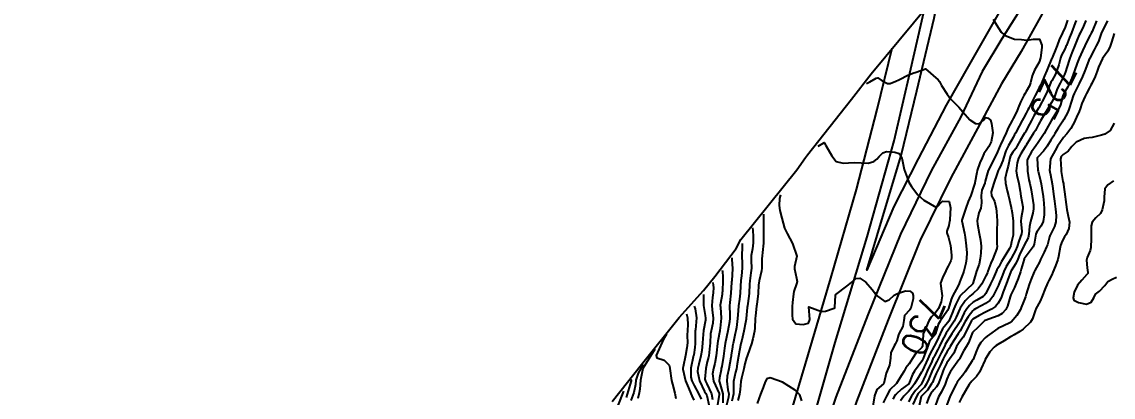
# Model space of a CAD drawing. Header units: metres. Extents: x 318500 to 325275, y 7408834 to 7428799.
# Drawn here: x 320771.4 to 320944.4, y 7415303.4 to 7415363 of the extents above; entities that cross this region are included whole.
import ezdxf
from ezdxf.enums import TextEntityAlignment as Align

# ---------------------------------------------------------------- set-up
doc = ezdxf.new("R2010")
doc.units = ezdxf.units.M
doc.header["$MEASUREMENT"] = 0
for name, color, linetype in [('Area', 45, 'Continuous'), ('Canteiro', 45, 'Continuous'), ('Cotas', 45, 'Continuous'), ('Curvas de Nivel 1m', 11, 'Continuous'), ('Curvas de Nivel 5m', 15, 'Continuous'), ('Vias Primárias', 230, 'Continuous')]:
    doc.layers.add(name, color=color, linetype=linetype)
doc.styles.add('Style-STANDARD', font='STANDARD.shx')

msp = doc.modelspace()

# ---------------------------------------------------------------- linework, layer by layer
at = {"layer": 'Area'}
msp.add_lwpolyline([(320864.94, 7415302.75), (320869.59, 7415308.6), (320875.57, 7415316.1), (320879.43, 7415320.37), (320881.23, 7415322.57), (320884.58, 7415327.06), (320885.34, 7415328.48), (320894.2, 7415339.52), (320895.57, 7415341.46), (320895.93, 7415341.9), (320902.89, 7415350.75), (320906.02, 7415354.76), (320919.39, 7415371.02)], dxfattribs=at)
at = {"layer": 'Canteiro'}
msp.add_lwpolyline([(320936.72, 7415385.28), (320930.46, 7415371.88), (320921.6, 7415356.27), (320917.89, 7415349.8), (320913.43, 7415341.27), (320909.59, 7415333.71), (320905.32, 7415323.57), (320907.86, 7415332.1), (320910.77, 7415341.77), (320913.24, 7415352.04), (320915.97, 7415363.57), (320916.89, 7415367.98), (320919.39, 7415371.02), (320924.68, 7415375.26), (320931.96, 7415381.07), (320936.72, 7415385.28)], dxfattribs=at)
at = {"layer": 'Curvas de Nivel 1m', "flags": 128}
for points, elevation in [([(320925.31, 7415363.41), (320925.87, 7415362.56), (320926.61, 7415361.39), (320926.71, 7415361.27), (320927.23, 7415360.85), (320928.69, 7415360.26), (320929.84, 7415360.21), (320930.69, 7415360.11), (320931.75, 7415360.27), (320932.69, 7415360.24), (320933.03, 7415359.3), (320933.02, 7415358.96), (320932.83, 7415357.31), (320932.64, 7415356.6), (320931.9, 7415355.32), (320931.49, 7415354.46), (320931.23, 7415353.33), (320931.07, 7415352.85), (320930.58, 7415351.96), (320930.33, 7415351.59), (320930.19, 7415351.34), (320929.64, 7415350.26), (320929.31, 7415349.35), (320929.09, 7415348.8), (320928.52, 7415347.69), (320928.41, 7415347.48), (320928.33, 7415347.36), (320927.7, 7415346.17), (320927.37, 7415345.38), (320926.47, 7415343.47), (320926.43, 7415343.39), (320925.84, 7415342.01), (320925.57, 7415341.4), (320925.19, 7415340.65), (320924.54, 7415339.42), (320924.41, 7415339.07), (320924.09, 7415337.73), (320923.99, 7415337.42), (320923.53, 7415336.27), (320923.42, 7415335.43), (320923.51, 7415334.26), (320923.36, 7415333.43), (320923.07, 7415332.69), (320922.82, 7415331.43), (320922.84, 7415330.89), (320923.12, 7415329.43), (320923.33, 7415328.37), (320923.41, 7415327.43), (320923.37, 7415326.29), (320923.29, 7415325.43), (320923.09, 7415324.56), (320922.71, 7415323.43), (320922.58, 7415323.05), (320922.17, 7415321.66), (320922.12, 7415321.49), (320922.09, 7415321.44), (320920.15, 7415319.58), (320920.07, 7415319.47), (320919.41, 7415318.2), (320919.12, 7415317.48), (320918.85, 7415316.75), (320918.29, 7415315.5), (320918.09, 7415315.21), (320917.31, 7415314.27), (320916.95, 7415313.51), (320916.68, 7415312.89), (320916.04, 7415311.59), (320916.02, 7415311.54), (320916, 7415311.52), (320915.31, 7415310.24), (320914.98, 7415309.54), (320914.14, 7415307.69), (320914.07, 7415307.55), (320914.05, 7415307.49), (320913.99, 7415307.38), (320913.3, 7415306.23), (320912.89, 7415305.57), (320912.5, 7415305.02), (320911.94, 7415304.33), (320911.57, 7415303.95), (320911.2, 7415303.59), (320910.64, 7415302.87)], 728), ([(320937.1, 7415363.25), (320936.72, 7415362.14), (320936.3, 7415361.26), (320935.79, 7415360.17), (320935.46, 7415359.27), (320935.25, 7415358.7), (320934.66, 7415357.28), (320934.65, 7415357.24), (320933.86, 7415355.29), (320933.47, 7415354.44), (320932.99, 7415353.3), (320932.87, 7415353.03), (320932.59, 7415352.47), (320932.18, 7415351.71), (320931.98, 7415351.32), (320931.41, 7415350.18), (320930.96, 7415349.33), (320930.82, 7415349.07), (320930.54, 7415348.52), (320930.14, 7415347.73), (320929.93, 7415347.35), (320929.43, 7415346.43), (320928.87, 7415345.36), (320928.73, 7415345.11), (320928.48, 7415344.64), (320927.77, 7415343.37), (320927.32, 7415342.51), (320926.95, 7415341.38), (320926.84, 7415340.98), (320926.42, 7415340), (320926.21, 7415339.6), (320926.11, 7415339.39), (320925.97, 7415338.96), (320925.44, 7415337.4), (320925.01, 7415336.05), (320925.06, 7415335.41), (320925.52, 7415334.57), (320925.82, 7415333.4), (320925.85, 7415332.92), (320925.95, 7415331.4), (320925.94, 7415329.75), (320925.92, 7415329.4), (320925.94, 7415327.71), (320925.95, 7415327.39), (320925.9, 7415327.05), (320925.26, 7415325.4), (320924.94, 7415324.68), (320924.51, 7415323.42), (320924.43, 7415323.18), (320924.19, 7415322.71), (320923.74, 7415321.86), (320923.53, 7415321.43), (320922.98, 7415320.62), (320922.15, 7415319.89), (320921.61, 7415319.45), (320920.89, 7415318.71), (320920.12, 7415317.59), (320920.08, 7415317.51), (320920.06, 7415317.47), (320919.47, 7415316.11), (320919.15, 7415315.48), (320918.07, 7415313.9), (320917.91, 7415313.66), (320917.82, 7415313.5), (320917.22, 7415312.34), (320916.81, 7415311.51), (320916.55, 7415311), (320916.02, 7415309.99), (320915.86, 7415309.68), (320915.78, 7415309.52), (320915.6, 7415309.12), (320914.85, 7415307.54), (320914.59, 7415306.93), (320914, 7415305.55), (320913.98, 7415305.53), (320913.96, 7415305.5), (320913.01, 7415304.5), (320912.39, 7415303.57), (320911.92, 7415302.72)], 727), ([(320938.48, 7415363.23), (320938.35, 7415362.86), (320937.73, 7415361.24), (320937.44, 7415360.51), (320936.95, 7415359.26), (320936.86, 7415359.07), (320936.67, 7415358.69), (320936.18, 7415357.74), (320936.01, 7415357.27), (320935.72, 7415356.19), (320935.44, 7415355.27), (320935.19, 7415354.71), (320934.61, 7415353.65), (320934.47, 7415353.41), (320934.42, 7415353.28), (320933.9, 7415351.97), (320933.58, 7415351.29), (320932.55, 7415349.37), (320932.52, 7415349.31), (320931.78, 7415348.07), (320931.39, 7415347.33), (320931.1, 7415346.75), (320930.49, 7415345.65), (320930.39, 7415345.45), (320930.32, 7415345.34), (320929.63, 7415344.2), (320929.16, 7415343.35), (320928.9, 7415342.92), (320928.45, 7415342.31), (320928.08, 7415341.73), (320927.96, 7415341.37), (320927.71, 7415340.08), (320927.5, 7415339.37), (320927.23, 7415338.21), (320927.27, 7415337.38), (320927.55, 7415336.19), (320927.74, 7415335.37), (320928.17, 7415333.52), (320928.21, 7415333.36), (320928.23, 7415333.26), (320928.32, 7415332.71), (320928.48, 7415331.36), (320928.5, 7415331.16), (320928.52, 7415329.36), (320928.49, 7415329.14), (320928.26, 7415328.09), (320928.11, 7415327.51), (320928.07, 7415327.36), (320927.93, 7415327.05), (320926.91, 7415325.38), (320926.66, 7415324.95), (320926.21, 7415324.13), (320925.94, 7415323.66), (320925.81, 7415323.4), (320925.33, 7415322.25), (320924.93, 7415321.41), (320924.15, 7415319.88), (320923.97, 7415319.61), (320923.73, 7415319.42), (320922.72, 7415318.86), (320922.14, 7415318.5), (320921.58, 7415318), (320921.15, 7415317.45), (320920.75, 7415316.82), (320920.1, 7415315.47), (320918.79, 7415313.49), (320918.5, 7415313.05), (320918.05, 7415312.33), (320917.75, 7415311.8), (320917.6, 7415311.5), (320917.08, 7415310.46), (320916.6, 7415309.51), (320916.41, 7415309.12), (320916, 7415308.33), (320915.62, 7415307.53), (320915.14, 7415306.36), (320914.77, 7415305.54), (320914.45, 7415305.04), (320913.94, 7415304.52), (320913.47, 7415304.03), (320913.17, 7415303.56), (320912.62, 7415302.27)], 726), ([(320941.73, 7415363.19), (320941, 7415361.49), (320940.88, 7415361.21), (320940.82, 7415361.09), (320940.7, 7415360.87), (320940.11, 7415359.79), (320939.84, 7415359.22), (320939.47, 7415358.41), (320938.94, 7415357.23), (320938.64, 7415356.47), (320938.22, 7415355.24), (320937.78, 7415354.07), (320937.44, 7415353.25), (320937.16, 7415352.68), (320936.58, 7415351.72), (320936.41, 7415351.43), (320936.35, 7415351.26), (320935.99, 7415349.83), (320935.74, 7415349.27), (320935.28, 7415348.53), (320934.52, 7415347.31), (320934.51, 7415347.29), (320933.8, 7415345.99), (320933.39, 7415345.3), (320932.48, 7415343.88), (320932.1, 7415343.32), (320931.42, 7415342.36), (320930.82, 7415341.33), (320930.73, 7415341.04), (320930.75, 7415339.33), (320931.01, 7415337.94), (320931.16, 7415337.33), (320931.34, 7415336.36), (320931.5, 7415335.32), (320931.71, 7415333.95), (320931.73, 7415333.32), (320931.63, 7415332.63), (320931.27, 7415331.33), (320931.08, 7415330.54), (320931, 7415329.33), (320930.88, 7415328.72), (320930.25, 7415327.56), (320930.18, 7415327.41), (320930.15, 7415327.34), (320929.53, 7415326.05), (320929.23, 7415325.35), (320928.92, 7415324.65), (320928.2, 7415323.51), (320928.14, 7415323.42), (320928.12, 7415323.36), (320927.62, 7415321.93), (320927.41, 7415321.37), (320926.92, 7415320.14), (320926.67, 7415319.38), (320926.52, 7415319.01), (320926.13, 7415318.37), (320925.68, 7415317.84), (320925.07, 7415317.41), (320924.44, 7415317.09), (320924.11, 7415316.93), (320923.12, 7415316.41), (320922.1, 7415315.8), (320921.92, 7415315.61), (320921.82, 7415315.44), (320921.52, 7415314.88), (320920.86, 7415313.46), (320920.59, 7415312.94), (320920.05, 7415312.28), (320919.71, 7415311.81), (320919.54, 7415311.48), (320919.08, 7415310.43), (320918.41, 7415309.49), (320918, 7415308.91), (320917.54, 7415307.96), (320917.37, 7415307.51), (320917.01, 7415306.47), (320916.61, 7415305.51), (320916.37, 7415305.1), (320915.95, 7415304.6), (320915.47, 7415304), (320915.17, 7415303.53), (320914.79, 7415302.41)], 724), ([(320943.47, 7415363.17), (320942.72, 7415361.75), (320942.47, 7415361.18), (320942, 7415359.88), (320941.68, 7415359.2), (320941.32, 7415358.55), (320940.65, 7415357.24), (320940.64, 7415357.21), (320940.62, 7415357.17), (320939.86, 7415355.21), (320939.49, 7415354.35), (320938.95, 7415353.22), (320938.83, 7415352.99), (320938.59, 7415352.49), (320938.19, 7415351.62), (320938.02, 7415351.24), (320937.74, 7415350.42), (320937.37, 7415349.25), (320937.14, 7415348.65), (320936.52, 7415347.49), (320936.44, 7415347.34), (320936.39, 7415347.26), (320935.64, 7415346.13), (320935.13, 7415345.27), (320934.89, 7415344.87), (320934.48, 7415344.22), (320933.89, 7415343.29), (320933.29, 7415342.47), (320932.44, 7415341.57), (320932.32, 7415341.43), (320932.28, 7415341.31), (320932.41, 7415339.47), (320932.44, 7415339.31), (320932.85, 7415337.75), (320932.94, 7415337.3), (320933.05, 7415336.63), (320933.24, 7415335.3), (320933.38, 7415334.25), (320933.44, 7415333.29), (320933.39, 7415332.37), (320933.24, 7415331.3), (320932.96, 7415330.64), (320932.29, 7415329.74), (320932.14, 7415329.46), (320932.1, 7415329.31), (320931.84, 7415327.73), (320931.66, 7415327.32), (320930.23, 7415325.37), (320930.22, 7415325.35), (320929.78, 7415323.77), (320929.64, 7415323.35), (320929.28, 7415322.26), (320928.92, 7415321.35), (320928.69, 7415320.83), (320928.15, 7415319.69), (320928.04, 7415319.36), (320927.61, 7415317.88), (320927.36, 7415317.37), (320926.76, 7415316.73), (320926.1, 7415316.37), (320925.41, 7415316.09), (320924.09, 7415315.6), (320923.97, 7415315.54), (320923.81, 7415315.42), (320922.97, 7415314.54), (320922.07, 7415313.68), (320921.95, 7415313.44), (320921.44, 7415312.05), (320921.08, 7415311.45), (320920.67, 7415310.82), (320920.01, 7415309.54), (320919.99, 7415309.49), (320919.98, 7415309.47), (320919.88, 7415309.35), (320918.56, 7415307.49), (320918.34, 7415307.14), (320917.97, 7415306.29), (320917.79, 7415305.68), (320917.74, 7415305.5), (320917.14, 7415304.31), (320916.65, 7415303.51), (320915.96, 7415301.57)], 723), ([(320944.52, 7415361.15), (320944.06, 7415359.79), (320943.85, 7415359.16), (320943.48, 7415358.36), (320942.65, 7415357.21), (320942.64, 7415357.19), (320942.03, 7415355.79), (320941.81, 7415355.19), (320941.49, 7415354.32), (320940.96, 7415353.2), (320940.83, 7415352.97), (320940.59, 7415352.54), (320940.14, 7415351.65), (320939.92, 7415351.21), (320939.4, 7415350.06), (320939.13, 7415349.22), (320938.98, 7415348.78), (320938.53, 7415347.89), (320938.34, 7415347.41), (320938.27, 7415347.23), (320937.66, 7415346.08), (320937, 7415345.25), (320936.48, 7415344.66), (320935.91, 7415343.83), (320935.55, 7415343.27), (320935.14, 7415342.59), (320934.44, 7415341.28), (320934.28, 7415339.42), (320934.29, 7415339.28), (320934.31, 7415339.18), (320934.4, 7415338.72), (320934.69, 7415337.28), (320934.75, 7415336.91), (320934.96, 7415335.27), (320935.05, 7415334.57), (320935.22, 7415333.27), (320935.32, 7415332.27), (320935.27, 7415331.27), (320935.03, 7415330.54), (320934.4, 7415329.28), (320934.36, 7415329.19), (320934.27, 7415328.86), (320933.92, 7415327.62), (320933.8, 7415327.29), (320933.41, 7415326.46), (320932.86, 7415325.3), (320932.65, 7415324.88), (320932.21, 7415324.02), (320931.96, 7415323.55), (320931.84, 7415323.32), (320931.34, 7415322.17), (320931.05, 7415321.33), (320930.58, 7415319.76), (320930.44, 7415319.34), (320930.36, 7415319.12), (320930.14, 7415318.55), (320929.79, 7415317.67), (320929.65, 7415317.34), (320929.06, 7415316.39), (320928.18, 7415315.36), (320928.13, 7415315.32), (320928.09, 7415315.29), (320927.97, 7415315.24), (320926.08, 7415314.33), (320924.73, 7415313.41), (320924.37, 7415313.11), (320924.06, 7415312.85), (320923.37, 7415312.11), (320922.98, 7415311.43), (320922.7, 7415310.77), (320922.15, 7415309.44), (320922.1, 7415309.35), (320922.01, 7415309.18), (320920.91, 7415307.46), (320920.52, 7415306.92), (320919.97, 7415306.23), (320919.64, 7415305.8), (320919.46, 7415305.48), (320918.95, 7415304.48), (320918.49, 7415303.49), (320917.91, 7415301.95)], 722), ([(320905.25, 7415353.22), (320905.8, 7415353.47), (320906.81, 7415354.07), (320907.06, 7415354.1), (320907.75, 7415353.64), (320908.59, 7415353.23), (320909, 7415353.22), (320909.93, 7415353.61), (320910.39, 7415353.82), (320910.6, 7415353.91), (320911.73, 7415354.48), (320912.62, 7415354.87), (320913.15, 7415355.04), (320914.63, 7415355.55), (320916.6, 7415353.81), (320916.83, 7415353.52), (320917.17, 7415352.93), (320918.04, 7415351.51), (320918.56, 7415350.81), (320919.21, 7415350.15), (320919.88, 7415349.48), (320920.54, 7415348.73), (320921.64, 7415347.45), (320922.51, 7415346.85), (320923.1, 7415346.84), (320923.78, 7415347.43), (320924.14, 7415347.81), (320924.52, 7415347.72), (320924.9, 7415347.41), (320925.05, 7415346.87), (320925.26, 7415345.41), (320925.03, 7415343.97), (320924.73, 7415343.42), (320924.64, 7415343.24), (320924.46, 7415342.89), (320923.84, 7415342.04), (320923.58, 7415341.43), (320923.23, 7415340.63), (320922.8, 7415339.44), (320922.73, 7415339.11), (320922.44, 7415337.44), (320922.43, 7415337.39), (320922.39, 7415337.25), (320921.77, 7415335.45), (320921.38, 7415334.49), (320920.99, 7415333.46), (320920.37, 7415331.53), (320920.36, 7415331.47), (320920.37, 7415331.41), (320920.79, 7415329.46), (320920.9, 7415328.83), (320921.07, 7415327.46), (320921.15, 7415326.37), (320921.12, 7415325.46), (320920.98, 7415324.69), (320920.67, 7415323.46), (320920.56, 7415323.1), (320920.18, 7415322.08), (320919.99, 7415321.65), (320919.94, 7415321.47), (320919.79, 7415321.1), (320918.91, 7415319.49), (320918.67, 7415318.96), (320918.25, 7415317.5), (320918.22, 7415317.4), (320918.12, 7415317.21), (320917.42, 7415316.19), (320916.92, 7415315.51), (320916.62, 7415314.98), (320916.17, 7415313.52), (320916.14, 7415313.45), (320916.07, 7415313.34), (320915.26, 7415312.32), (320914.97, 7415311.54), (320914.73, 7415310.84), (320914.22, 7415309.55), (320914.01, 7415309.13), (320912.87, 7415307.57), (320912.54, 7415307.01), (320911.98, 7415305.58), (320911.98, 7415305.56), (320911.96, 7415305.55), (320910.82, 7415304.72), (320909.94, 7415303.94), (320909.77, 7415303.76), (320909.68, 7415303.6), (320909.45, 7415303.13)], 729), ([(320944.52, 7415346.94), (320943.9, 7415345.75), (320943.04, 7415345.17), (320942.49, 7415345), (320941.04, 7415344.64), (320940.48, 7415344.59), (320939.78, 7415344.51), (320938.48, 7415343.93), (320937.82, 7415343.24), (320937.24, 7415342.47), (320936.45, 7415341.98), (320936.09, 7415341.62), (320935.99, 7415341.26), (320936.09, 7415339.58), (320936.13, 7415339.26), (320936.39, 7415337.65), (320936.46, 7415337.33), (320936.46, 7415337.26), (320936.47, 7415337.17), (320936.73, 7415335.25), (320936.79, 7415334.82), (320937.01, 7415333.25), (320937.23, 7415332.16), (320937.41, 7415331.24), (320937.35, 7415330.19), (320936.9, 7415329.25), (320936.65, 7415328.88), (320936.26, 7415328.21), (320935.99, 7415327.53), (320935.93, 7415327.26), (320935.71, 7415325.79), (320935.57, 7415325.27), (320935.2, 7415324.28), (320934.8, 7415323.27), (320934.61, 7415322.86), (320934.18, 7415321.98), (320933.95, 7415321.51), (320933.85, 7415321.28), (320933.64, 7415320.77), (320933.05, 7415319.3), (320932.76, 7415318.68), (320932.12, 7415317.47), (320932.07, 7415317.36), (320932.05, 7415317.31), (320931.57, 7415315.85), (320931.24, 7415315.32), (320930.08, 7415314.21), (320929.56, 7415313.86), (320928.64, 7415313.35), (320928.29, 7415313.14), (320928.06, 7415312.99), (320927.06, 7415312.37), (320926.05, 7415311.82), (320925.79, 7415311.65), (320925.48, 7415311.4), (320924.79, 7415310.65), (320924.08, 7415309.42), (320924.01, 7415309.27), (320923.45, 7415307.97), (320923.18, 7415307.43), (320922.69, 7415306.72), (320921.97, 7415305.96), (320921.72, 7415305.69), (320921.55, 7415305.45), (320920.94, 7415304.46), (320920.39, 7415303.46), (320919.92, 7415302.57)], 721), ([(320891.63, 7415335.56), (320891.47, 7415334.98), (320891.42, 7415333.85), (320891.51, 7415333.04), (320891.82, 7415331.85), (320892.29, 7415330.27), (320892.45, 7415329.84), (320892.71, 7415329.4), (320893.52, 7415327.83), (320894.23, 7415325.82), (320893.85, 7415324.18), (320893.84, 7415323.82), (320894.18, 7415322.35), (320894.27, 7415321.82), (320894.17, 7415321.42), (320893.75, 7415320.23), (320893.67, 7415319.82), (320893.51, 7415318.45), (320893.48, 7415317.83), (320893.48, 7415316.45), (320893.54, 7415315.83), (320894.08, 7415315.07), (320895.23, 7415314.95), (320896.08, 7415315.18), (320896.29, 7415315.79), (320896.12, 7415317.79), (320898.11, 7415317.03), (320898.78, 7415317.09), (320900.12, 7415317.56), (320900.22, 7415317.64), (320900.24, 7415317.74), (320900.32, 7415319.56), (320900.41, 7415319.74), (320902.16, 7415321.08), (320902.91, 7415321.7), (320903.59, 7415322.27), (320904.18, 7415322.34), (320905.17, 7415321.67), (320906.16, 7415320.55), (320906.53, 7415320.03), (320906.8, 7415319.65), (320908.14, 7415318.64), (320908.85, 7415318.91), (320909.62, 7415319.61), (320910.15, 7415319.88), (320911.46, 7415320.29), (320912.16, 7415320.28), (320912.53, 7415319.95), (320912.65, 7415319.57), (320912.67, 7415319.05), (320912.31, 7415317.58), (320912.24, 7415317.46), (320912.12, 7415317.32), (320911.29, 7415316.4), (320911.19, 7415315.59), (320911, 7415314.67), (320910.45, 7415313.6), (320910.34, 7415313.32), (320910.05, 7415312.39), (320909.81, 7415311.84), (320909.66, 7415311.61), (320909.14, 7415310.5), (320909.06, 7415309.61), (320908.89, 7415308.51), (320908.52, 7415307.62), (320908.37, 7415307.23), (320908.01, 7415305.63), (320907.99, 7415305.6), (320907.96, 7415305.56), (320906.91, 7415304.68), (320906.54, 7415303.65), (320906.28, 7415302.02)], 731), ([(320888.93, 7415332.5), (320888.92, 7415331.89), (320888.91, 7415331.28), (320888.91, 7415329.89), (320888.94, 7415329.22), (320888.93, 7415327.89), (320888.76, 7415326.41), (320888.7, 7415325.89), (320888.69, 7415325.42), (320888.67, 7415323.89), (320888.62, 7415323.47), (320888.26, 7415321.9), (320888.16, 7415321.21), (320888.08, 7415319.97), (320888.08, 7415319.9), (320887.87, 7415318.16), (320887.84, 7415317.9), (320887.66, 7415316.34), (320887.64, 7415315.9), (320887.57, 7415314.41), (320887.51, 7415313.91), (320887.26, 7415312.7), (320887.03, 7415311.91), (320886.78, 7415311.17), (320886.34, 7415309.92), (320886.26, 7415309.67), (320886, 7415308.73), (320885.81, 7415307.92), (320885.46, 7415306.43), (320885.35, 7415305.93), (320885.22, 7415304.65), (320885.13, 7415303.93), (320884.89, 7415302.91)], 732), ([(320887.21, 7415330.29), (320887.26, 7415329.88), (320887.3, 7415328.95), (320887.29, 7415327.91), (320887.17, 7415326.98), (320887, 7415325.91), (320886.98, 7415325.15), (320887.01, 7415323.91), (320886.95, 7415323.15), (320886.78, 7415321.91), (320886.73, 7415321.35), (320886.65, 7415319.92), (320886.6, 7415319.46), (320886.4, 7415317.92), (320886.37, 7415317.67), (320886.21, 7415315.92), (320886.19, 7415315.82), (320886.08, 7415315.27), (320885.8, 7415313.92), (320885.48, 7415312.5), (320885.35, 7415311.93), (320885.13, 7415310.82), (320884.98, 7415309.94), (320884.78, 7415308.72), (320884.64, 7415307.94), (320884.52, 7415307.41), (320884.17, 7415305.95), (320884.16, 7415305.75), (320884.18, 7415303.95), (320883.92, 7415302.8)], 733), ([(320885.53, 7415327.85), (320885.57, 7415327.26), (320885.5, 7415325.93), (320885.54, 7415324.6), (320885.56, 7415323.93), (320885.43, 7415322.68), (320885.35, 7415321.93), (320885.29, 7415321.06), (320885.22, 7415319.93), (320885.11, 7415318.97), (320884.97, 7415317.94), (320884.91, 7415317.14), (320884.84, 7415315.94), (320884.66, 7415314.52), (320884.55, 7415313.94), (320884.46, 7415313.55), (320884.11, 7415311.95), (320884.1, 7415311.89), (320884.03, 7415311.44), (320883.83, 7415310.13), (320883.81, 7415309.95), (320883.77, 7415309.71), (320883.43, 7415307.96), (320883.18, 7415306.76), (320883.1, 7415305.96), (320883.3, 7415304.6), (320883.44, 7415303.96), (320883.41, 7415303.44), (320883.02, 7415301.96)], 734), ([(320882.41, 7415323.59), (320882.44, 7415323.34), (320882.5, 7415322.61), (320882.51, 7415322.31), (320882.5, 7415321.98), (320882.42, 7415320.24), (320882.4, 7415319.98), (320882.37, 7415319.75), (320882.12, 7415318.28), (320882.08, 7415318.02), (320882.08, 7415317.98), (320882.12, 7415317.73), (320882.23, 7415315.98), (320882.07, 7415314.41), (320882, 7415314.05), (320881.99, 7415313.98), (320881.69, 7415312.34), (320881.64, 7415311.98), (320881.51, 7415310.49), (320881.44, 7415309.99), (320881.2, 7415308.79), (320881, 7415307.99), (320880.85, 7415307.12), (320881, 7415305.99), (320881.93, 7415304.02), (320881.94, 7415303.98), (320881.93, 7415303.84), (320881.67, 7415302.23)], 736), ([(320880.92, 7415321.66), (320880.97, 7415321.2), (320880.99, 7415320.82), (320880.94, 7415319.99), (320880.86, 7415319.27), (320880.76, 7415317.99), (320880.82, 7415317.28), (320880.98, 7415315.99), (320880.91, 7415315.16), (320880.63, 7415313.99), (320880.55, 7415313.5), (320880.46, 7415312), (320880.43, 7415311.6), (320880.26, 7415310), (320880.22, 7415309.79), (320880, 7415309.03), (320879.78, 7415308), (320879.65, 7415306.32), (320879.72, 7415306), (320879.95, 7415305.53), (320880.67, 7415303.99), (320880.85, 7415303.06)], 737), ([(320879.43, 7415319.73), (320879.44, 7415319.31), (320879.45, 7415318.01), (320879.71, 7415316.39), (320879.77, 7415316), (320879.73, 7415315.65), (320879.41, 7415314.01), (320879.3, 7415312.76), (320879.27, 7415312.01), (320879.17, 7415310.87), (320879.02, 7415310.01), (320878.68, 7415308.7), (320878.51, 7415308.02), (320878.48, 7415307.52), (320878.78, 7415306.02), (320879.6, 7415304.34), (320879.8, 7415304), (320879.84, 7415303.91), (320879.93, 7415303.69), (320880.33, 7415302)], 738), ([(320877.97, 7415317.88), (320878.11, 7415317.47), (320878.33, 7415316.03), (320878.15, 7415314.11), (320878.13, 7415314.03), (320878.13, 7415313.97), (320878.12, 7415312.03), (320878.11, 7415311.96), (320878.03, 7415311.34), (320877.87, 7415310.18), (320877.84, 7415310.03), (320877.79, 7415309.82), (320877.44, 7415308.04), (320877.42, 7415306.59), (320877.56, 7415306.04), (320877.95, 7415305.28), (320878.65, 7415304.02), (320879.05, 7415303.14)], 739), ([(320873.57, 7415313.43), (320873.1, 7415312.66), (320871.93, 7415310.03), (320872.01, 7415309.69), (320873.21, 7415309.3), (320873.99, 7415308.52), (320874.07, 7415308.08), (320874.08, 7415307.99), (320874.36, 7415306.08), (320874.5, 7415305.52), (320874.87, 7415304.07), (320875.06, 7415303.21)], 741), ([(320871.72, 7415311.03), (320869.81, 7415307.97), (320869.47, 7415306.14), (320869.36, 7415304.72), (320869.25, 7415304.15), (320869.01, 7415303.24)], 742), ([(320869.87, 7415308.63), (320869.08, 7415307.25), (320868.73, 7415306.15), (320868.65, 7415305.45), (320868.37, 7415304.16), (320867.92, 7415302.89)], 743), ([(320868.02, 7415306.23), (320867.99, 7415306.19), (320867.98, 7415306.16), (320867.98, 7415306.14), (320867.96, 7415306.04), (320867.16, 7415303.41)], 744), ([(320894.99, 7415302.87), (320894.67, 7415303.81), (320893.94, 7415304.57), (320891.96, 7415305.84), (320889.97, 7415306.49), (320889.49, 7415306.36), (320889.2, 7415305.88), (320888.86, 7415304.98), (320888.45, 7415303.89), (320887.92, 7415302.43)], 731)]:
    msp.add_lwpolyline(points, dxfattribs=dict(at, elevation=elevation))
at = {"layer": 'Curvas de Nivel 5m', "flags": 128}
for points, elevation in [([(320940.01, 7415363.22), (320939.64, 7415362.3), (320939.11, 7415361.23), (320938.98, 7415360.96), (320938.7, 7415360.33), (320938.39, 7415359.53), (320938.27, 7415359.24), (320937.81, 7415358.1), (320937.47, 7415357.25), (320936.97, 7415355.59), (320936.87, 7415355.26), (320936.8, 7415355.08), (320936.62, 7415354.66), (320936.17, 7415353.7), (320935.95, 7415353.27), (320935.48, 7415352.38), (320935.08, 7415351.27), (320934.94, 7415350.9), (320934.56, 7415350.21), (320934.04, 7415349.29), (320933.49, 7415348.34), (320932.85, 7415347.31), (320932.72, 7415347.1), (320932.51, 7415346.72), (320932.02, 7415345.79), (320931.75, 7415345.32), (320930.55, 7415343.42), (320930.5, 7415343.34), (320930.49, 7415343.32), (320930.47, 7415343.29), (320929.73, 7415342.07), (320929.34, 7415341.35), (320929.13, 7415340.65), (320929, 7415339.35), (320929.08, 7415338.68), (320929.38, 7415337.35), (320929.61, 7415336.11), (320929.74, 7415335.35), (320930.04, 7415333.64), (320930.03, 7415333.34), (320929.75, 7415331.91), (320929.74, 7415331.35), (320929.88, 7415329.75), (320929.82, 7415329.34), (320929.39, 7415328.22), (320929.11, 7415327.35), (320928.86, 7415326.74), (320928.23, 7415325.55), (320928.12, 7415325.36), (320927.41, 7415324.17), (320927.03, 7415323.38), (320926.79, 7415322.78), (320926.25, 7415321.39), (320926.17, 7415321.21), (320925.27, 7415319.4), (320924.79, 7415318.76), (320924.13, 7415318.29), (320923.56, 7415317.99), (320922.55, 7415317.44), (320922.27, 7415317.28), (320922.12, 7415317.16), (320921.36, 7415316.2), (320920.92, 7415315.46), (320920.08, 7415313.98), (320919.76, 7415313.47), (320919.1, 7415312.44), (320918.54, 7415311.49), (320918.36, 7415311.17), (320918.03, 7415310.66), (320917.6, 7415309.92), (320917.41, 7415309.51), (320916.96, 7415308.55), (320916.46, 7415307.52), (320916.31, 7415307.19), (320915.97, 7415306.43), (320915.7, 7415305.79), (320915.58, 7415305.53), (320914.92, 7415304.56), (320913.93, 7415303.56), (320913.48, 7415301.56)], 725), ([(320897.59, 7415343.28), (320898.52, 7415343.83), (320898.55, 7415343.84), (320898.61, 7415343.76), (320898.82, 7415343.4), (320899.74, 7415341.75), (320900.43, 7415340.84), (320901.57, 7415340.57), (320902.42, 7415340.64), (320903.41, 7415340.71), (320904.42, 7415340.65), (320905.52, 7415340.58), (320906.43, 7415340.83), (320906.88, 7415341.2), (320907.26, 7415341.65), (320907.85, 7415342.24), (320908.45, 7415342.45), (320909.74, 7415342.32), (320910.45, 7415342.09), (320910.78, 7415341.6), (320910.89, 7415341.14), (320911.24, 7415339.59), (320911.68, 7415338.3), (320911.97, 7415337.58), (320912.38, 7415336.87), (320913.41, 7415335.56), (320914.35, 7415334.73), (320916.33, 7415333.52), (320917.3, 7415334.55), (320918.35, 7415334.51), (320918.59, 7415333.5), (320918.47, 7415331.65), (320918.44, 7415331.5), (320918.43, 7415331.37), (320918.3, 7415330.71), (320917.97, 7415329.81), (320917.99, 7415329.5), (320918.27, 7415328.77), (320918.59, 7415327.49), (320918.74, 7415326), (320918.73, 7415325.49), (320918.63, 7415325.09), (320918.21, 7415324.23), (320917.95, 7415323.76), (320917.82, 7415323.5), (320917.29, 7415322.4), (320916.97, 7415321.51), (320917.07, 7415320.61), (320917.27, 7415319.51), (320917.09, 7415318.55), (320916.65, 7415317.51), (320916.46, 7415317.17), (320916.11, 7415316.71), (320915.52, 7415316.11), (320915.14, 7415315.53), (320914.46, 7415313.93), (320914.25, 7415313.55), (320914.22, 7415313.4), (320914.14, 7415311.55), (320914.12, 7415311.47), (320914.04, 7415311.32), (320913.11, 7415310.48), (320912.55, 7415309.57), (320912, 7415308.71), (320911.5, 7415308.08), (320911.22, 7415307.59), (320910.77, 7415306.8), (320910.02, 7415305.6), (320909.99, 7415305.57), (320909.96, 7415305.54), (320908.98, 7415304.58), (320908.41, 7415303.62), (320907.92, 7415302.56)], 730), ([(320944.4, 7415337.79), (320943.48, 7415337.16), (320943.03, 7415336.52), (320942.92, 7415335.17), (320942.9, 7415334.62), (320942.61, 7415333.18), (320942.32, 7415332.59), (320941.62, 7415331.88), (320941.02, 7415331.19), (320940.85, 7415330.65), (320940.84, 7415329.19), (320940.84, 7415328.63), (320940.79, 7415327.19), (320940.71, 7415326.73), (320940.23, 7415325.61), (320940.14, 7415325.2), (320940.21, 7415323.95), (320940.34, 7415323.2), (320940.33, 7415323.07), (320940.2, 7415322.9), (320939.38, 7415322.01), (320938.72, 7415321.22), (320938.16, 7415320.1), (320938.03, 7415319.23), (320938.14, 7415318.81), (320938.87, 7415318.48), (320940.14, 7415318.22), (320940.84, 7415318.49), (320941.27, 7415319.19), (320941.55, 7415319.8), (320942.16, 7415320.25), (320943.02, 7415321.17), (320943.52, 7415321.82), (320944.19, 7415322.16), (320944.87, 7415322.46)], 720), ([(320883.9, 7415325.53), (320883.91, 7415325.48), (320883.92, 7415325.36), (320884.04, 7415323.79), (320883.91, 7415321.95), (320883.89, 7415321.68), (320883.78, 7415319.96), (320883.6, 7415318.48), (320883.55, 7415317.96), (320883.58, 7415316.48), (320883.59, 7415315.96), (320883.53, 7415315.41), (320883.26, 7415313.96), (320883.06, 7415312.96), (320882.88, 7415311.97), (320882.77, 7415311.23), (320882.6, 7415309.97), (320882.32, 7415308.3), (320882.25, 7415307.98), (320882.21, 7415307.75), (320881.97, 7415306.5), (320881.89, 7415306.05), (320881.9, 7415305.98), (320881.96, 7415305.83), (320882.51, 7415303.97), (320882.49, 7415302.54)], 735), ([(320876.72, 7415316.67), (320876.9, 7415316.05), (320876.96, 7415314.93), (320876.88, 7415314.05), (320876.85, 7415313.25), (320876.87, 7415312.05), (320876.79, 7415311.29), (320876.55, 7415310.05), (320876.19, 7415308.25), (320876.16, 7415308.06), (320876.16, 7415307.89), (320876.58, 7415306.05), (320877.04, 7415304.94), (320877.43, 7415304.04), (320877.56, 7415303.67), (320877.92, 7415302.94)], 740), ([(320866.75, 7415304.4), (320865.84, 7415302.12)], 745)]:
    msp.add_lwpolyline(points, dxfattribs=dict(at, elevation=elevation))
at = {"layer": 'Vias Primárias'}
for points in [[(321109.37, 7414841.13, 0), (321121.45, 7414845.47, -0.165445)], [(320934.09, 7415366.07), (320929.75, 7415358.31), (320926.65, 7415353.15), (320923.24, 7415346.75), (320918.6, 7415338.23), (320913.79, 7415328.37), (320908.68, 7415315.72), (320903.67, 7415302.75), (320898.87, 7415288.5), (320895.26, 7415275.89), (320891.07, 7415261.37), (320885.08, 7415241.7), (320880.33, 7415224.2), (320875.33, 7415207.94, -0.088311), (320865.95, 7415189.67), (320857.41, 7415176.4), (320846.22, 7415159.88), (320834.7, 7415144.11), (320821.68, 7415125.74), (320807.82, 7415106.29), (320797.81, 7415092.43), (320790.54, 7415082.33), (320779.7, 7415067.48)], [(320772.09, 7415072.16), (320782.91, 7415086.97), (320790.16, 7415097.06), (320800.17, 7415110.92), (320814.02, 7415130.36), (320827.06, 7415148.74), (320838.55, 7415164.48), (320849.68, 7415180.9), (320858.27, 7415194.27, 0.024806), (320867.14, 7415211.47), (320872.12, 7415227.67), (320876.87, 7415245.17), (320882.87, 7415264.86), (320887.05, 7415279.36), (320888.71, 7415285.15), (320890.97, 7415293.24), (320895.61, 7415308.73), (320899.59, 7415322.35), (320903.69, 7415336.38), (320906.97, 7415349.12), (320909.35, 7415358.81)]]:
    msp.add_lwpolyline(points, format="xyb", dxfattribs=at)
msp.add_lwpolyline([(320941.65, 7415389.61), (320940.56, 7415386.99), (320936.24, 7415377.33), (320931.05, 7415367.26), (320926.71, 7415360.32), (320923.6, 7415355.12), (320920.2, 7415347.94), (320915.53, 7415339.36), (320910.63, 7415329.3), (320905.45, 7415316.5), (320900.41, 7415303.43), (320895.55, 7415289.02), (320895.32, 7415288.23), (320892.65, 7415280.31), (320894.99, 7415293.6), (320900.29, 7415312.09), (320905.34, 7415328.91), (320909.66, 7415344.13), (320912.31, 7415355.53), (320914.46, 7415365.02)], dxfattribs=at)

# ---------------------------------------------------------------- texts
at = {"layer": 'Cotas', "style": 'Style-STANDARD'}
for s, rotation, p in [('725', 244.5762, (320934.82, 7415351.96, 725)), ('730', 247.6435, (320914.17, 7415314.74, 730))]:
    msp.add_text(s, height=4, rotation=rotation, dxfattribs=at).set_placement(p, align=Align.MIDDLE_CENTER)

doc.saveas('drawing.dxf')
